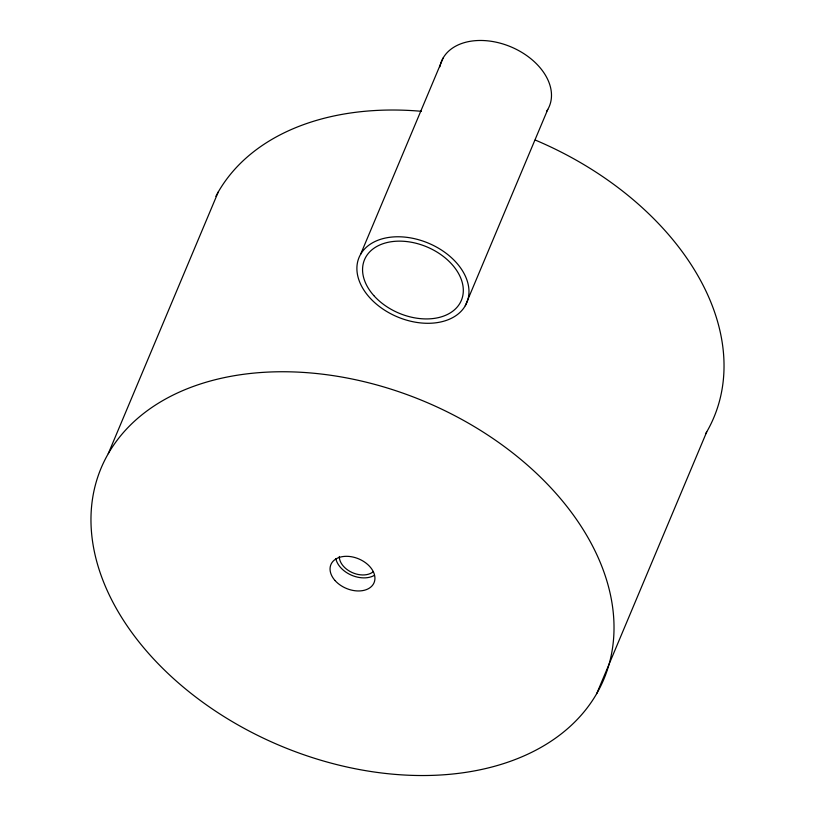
<?xml version="1.0" encoding="UTF-8"?>
<svg xmlns="http://www.w3.org/2000/svg" width="815" height="815" viewBox="0 0 815 815"><rect width="100%" height="100%" fill="white"/><g stroke="black" fill="none" stroke-linecap="round" stroke-linejoin="round"><path stroke-width="1.22" d="M108.263 453.68L218.277 191.953M360.597 254.331L443.115 58.038M465.273 305.737A58.425 39.996 22.8 0 0 404.118 237.043A58.425 39.996 22.8 0 0 369.409 297.322A58.425 39.996 22.8 0 0 465.273 305.737L547.782 109.444M596.723 693.596A272.628 186.625 22.8 0 0 311.371 373.026A272.628 186.625 22.8 0 0 149.379 654.292A272.628 186.625 22.8 0 0 596.723 693.596L706.737 431.869M439.896 66.759A58.425 39.996 22.8 0 1 510.842 46.822A58.425 39.996 22.8 0 1 546.539 111.41M535.231 140.037A272.628 186.625 22.8 0 1 705.505 433.957M215.873 196.323A272.628 186.625 22.8 0 1 421.386 111.298M374.289 575.4A23.401 16.015 22.8 0 1 351.346 575.135A23.401 16.015 22.8 0 1 335.821 558.601M373.117 571.824A19.479 13.335 22.8 0 1 352.08 572.507A19.479 13.335 22.8 0 1 339.315 556.462M373.8 295.57A52.527 35.962 22.8 0 0 459.986 303.149A52.527 35.962 22.8 0 0 405.014 241.383A52.527 35.962 22.8 0 0 373.8 295.57M335.057 580.555A23.401 16.015 22.8 0 0 373.453 583.937A23.401 16.015 22.8 0 0 348.963 556.421A23.401 16.015 22.8 0 0 335.057 580.555"/></g></svg>
